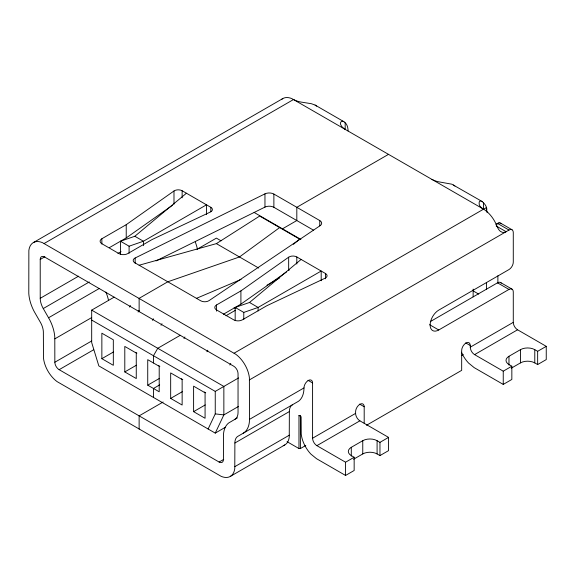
<?xml version="1.0" encoding="UTF-8"?>
<svg xmlns="http://www.w3.org/2000/svg" width="575" height="575" viewBox="0 0 575 575"><rect width="100%" height="100%" fill="white"/><g stroke="black" fill="none" stroke-linecap="round" stroke-linejoin="round"><path stroke-width="0.86" d="M305.799 445.445L300.402 448.558L298.971 448.558L298.971 415.452L301.12 416.695L301.228 434.039A22.332 12.894 60 0 0 310.845 454.056L316.509 458.685L345.561 475.453L354.157 470.494L354.157 457.247L345.561 462.214L316.89 445.661A6.081 3.515 60 0 1 312.584 438.215L312.584 382.957A6.081 3.515 -60 0 0 308.286 380.47A6.081 3.515 -60 0 0 303.988 387.924L303.945 389.332A30.913 17.847 60 0 1 298.569 401.213L237.928 436.288A14.684 8.474 60 0 0 235.958 438.33L235.678 438.883A14.684 8.474 60 0 0 234.888 443.016L234.78 468.503A22.332 12.894 60 0 1 221.181 476.352L57.076 381.606A22.332 12.894 60 0 1 43.484 358.06L43.369 332.443A14.684 8.474 60 0 0 42.579 327.398L42.298 326.521A14.684 8.474 60 0 0 40.329 322.208L34.169 311.47A30.913 17.847 60 0 1 28.793 293.372L28.858 250.506A22.332 12.894 60 0 1 42.457 242.657L235.807 354.286A22.332 12.894 60 0 1 249.399 377.832L249.471 420.778A30.913 17.847 60 0 1 244.095 432.666L243.247 433.227M292.402 404.843A14.684 8.474 60 0 0 289.362 411.563L289.254 437.05A22.332 12.894 60 0 1 283.209 445.654M208.114 428.993L215.251 413.885L215.251 391.402L238.568 377.933M215.251 433.112L223.855 414.906L223.855 386.436L91.684 310.126L91.684 342.542L98.821 365.894L215.251 433.112L225.321 427.297M129.497 307.05L130.439 305.533M138.093 312.017L139.042 310.5M152.433 320.297L153.374 318.78M161.036 325.256L161.978 323.739M183.971 338.502L184.913 336.986M206.907 351.742L207.848 350.225M229.842 364.988L230.783 363.472M293.437 244.318L299.611 239.121L259.67 216.056L216.38 243.627L139.128 265.233M120.498 254.473L120.498 241.234L134.83 236.268L186.437 193.229M235.175 320.685L235.175 307.445L249.514 302.479L301.12 259.44M279.644 227.585L239.48 256.96L167.799 281.786L139.128 298.339L139.128 311.585M101.861 244.052L101.861 238.754L126.227 224.681L173.988 190.986A5.506 3.177 0 0 1 182.138 190.749L210.809 207.302L210.809 211.715M109.487 247.588L126.227 237.921L172.536 205.246M216.538 311.14L216.538 304.966L240.911 290.893L288.664 257.197A5.506 3.177 0 0 1 296.815 256.96L325.486 273.513L325.486 278.81M223.395 314.245L240.911 304.132L286.494 271.968M33.35 242.585L282.785 98.577M44.146 243.498L293.573 99.489A16.193 8.718 3.1 0 0 300.847 102.034L311.37 103.708L315.093 105.06L343.936 121.713L346.128 123.776A20.276 11.701 -60 0 1 348.048 130.942M223.725 459.389L219.118 462.048L59.139 369.682A6.081 3.515 60 0 1 54.841 362.236L54.797 337.388A30.913 17.847 60 0 0 53.18 328.447L52.591 326.6A30.913 17.847 60 0 0 49.421 319.29L43.262 308.552A14.684 8.474 60 0 1 40.221 298.317L40.221 259.44L44.864 256.759M40.221 298.317L78.595 276.158M117.94 253.446L121.03 251.663M43.262 308.552L89.29 281.973M48.573 317.759L99.209 288.521M91.684 310.126L114.145 297.153M197.031 249.306L216.394 238.122L221.059 240.817M54.841 338.848L91.669 317.58M388.563 154.33L296.815 207.302L296.815 220.541L282.483 228.821M54.841 362.236L91.669 340.975M59.139 369.682L93.667 349.751M101.861 358.685L113.325 365.305L113.325 339.811L101.861 333.191L101.861 358.685L113.483 351.972M180.234 335.311L157.766 348.277L153.468 355.731L153.468 362.983M266.987 285.222L279.385 278.063M124.797 371.924L136.261 378.544L136.261 353.057L124.797 346.43L124.797 371.924L136.419 365.211M225.953 315.747L235.161 310.428M147.732 385.164L159.203 391.791L159.203 366.297L147.732 359.677L147.732 385.164L159.354 378.458M159.663 384.898L153.468 388.477L153.468 397.44M234.118 353.179L486.098 207.704L486.809 211.169A16.215 9.365 60 0 0 487.176 212.7M163.149 401.997L139.128 415.869L139.128 429.108M170.667 398.41L182.138 405.03L182.138 379.536L170.667 372.916L170.667 398.41L182.289 391.697M496.052 224.236L497.483 223.409A6.073 3.723 -63.4 0 1 499.15 222.848L499.661 222.841A6.081 3.515 -60 0 1 501.235 223.754M496.182 224.624L499.251 222.848M193.603 411.65L205.074 418.269L205.074 392.783L193.603 386.163L193.603 411.65L205.225 404.944M249.514 379.845L508.976 230.043A6.081 3.515 -60 0 1 513.281 232.523L513.281 262.121A6.081 3.515 -60 0 1 508.976 269.567L438.739 310.126A12.161 7.022 -60 0 0 430.136 325.019A12.161 7.022 -60 0 0 438.739 329.985L508.976 289.433A6.081 3.515 -60 0 1 513.281 291.913L513.281 322.345A6.081 3.515 60 0 0 517.579 329.791L546.25 346.344L546.25 359.591L537.647 364.557L534.779 362.897A10.134 5.851 0 0 0 520.447 362.897L511.276 368.194M238.568 406.41L223.855 414.906L215.251 413.885M237.36 417.896L228.843 422.877A30.913 17.847 60 0 0 225.673 426.528L225.077 427.692A30.913 17.847 60 0 0 223.459 434.765L223.423 459.569A6.081 3.515 60 0 1 219.118 462.048M249.514 419.369L303.988 387.924M430.38 321.569L497.512 282.814A6.081 3.515 -60 0 1 501.235 283.144M234.888 443.016L289.362 411.563M234.888 466.62L289.362 435.167M230.287 476.423L284.762 444.978M312.584 438.215L355.594 413.382L355.594 411.729A6.081 3.515 -60 0 1 359.893 404.283A6.081 3.515 -60 0 1 364.191 406.762L364.191 423.171M461.445 352.209A22.332 12.894 60 0 0 468.532 363.012L474.195 367.648L503.247 384.416L511.843 379.45L511.843 366.21L503.247 371.177L474.576 354.624A6.081 3.515 60 0 1 470.271 347.171L513.281 322.345M461.768 355.393L463.299 354.509M316.89 445.661L359.893 420.835L388.563 437.388L388.563 450.628L379.96 455.594L377.092 453.941A10.134 5.851 0 0 0 362.76 453.941L353.582 459.238M474.576 354.624L517.579 329.791M366.512 425.284L461.675 370.35L461.675 350.484A6.081 3.515 -60 0 1 465.973 343.038A6.081 3.515 -60 0 1 470.271 345.518L470.271 347.171M351.289 456.147L351.289 447.314L362.76 440.694A10.134 5.851 0 0 1 377.092 440.694L379.96 442.348L388.563 437.388M508.976 365.103L508.976 356.277L520.447 349.658A10.134 5.851 0 0 1 534.779 349.658L537.647 351.311L546.25 346.344M135.154 257.988L264.96 193.861A6.577 3.795 0 0 1 273.88 194.062L319.757 220.541A6.577 3.795 0 0 1 320.103 225.695L209.027 300.639A5.628 3.249 0 0 1 200.776 300.826L134.83 262.753A5.628 3.249 0 0 1 135.154 257.988L135.154 263.285M156.055 260.906L264.96 207.101A6.577 3.795 0 0 1 273.88 207.302L313.641 230.252M196.47 298.339L241.09 279.407M120.498 241.234L129.095 246.201L143.434 241.234L206.504 204.815L206.504 214.533M235.175 307.445L243.778 312.412L258.11 307.445L321.188 271.026L321.188 280.744M298.971 415.452L300.402 415.452L300.402 448.558M343.936 121.713C341.5 119.808 339.279 123.086 340.982 125.206A16.193 8.718 3.1 0 0 345.18 129.289M486.795 211.047L486.421 210.831C489.088 206.209 477.329 195.011 479.356 205.095A16.193 8.718 3.1 0 0 483.553 209.171L485.235 210.278A22.332 12.894 60 0 1 495.707 223.294C497.296 226.593 498.367 231.279 502.413 232.35A10.896 6.692 -63.4 0 0 506.115 231.696L496.153 225.946M482.303 201.602L451.792 184.18L439.214 181.916A16.193 8.718 3.1 0 1 431.947 179.378M500.552 223.122L512.016 229.741M497.483 223.409L508.976 230.043M500.552 282.512L512.016 289.132M497.512 282.814L508.976 289.433M473.29 290.979L478.695 294.098M254.128 212.448L300.876 239.437M511.843 366.21L508.976 364.55A10.134 5.851 0 0 1 508.976 356.277M465.721 342.887L470.271 345.518M429.561 324.688L438.739 329.985M216.38 243.627L258.721 268.072M134.83 236.268L143.434 241.234L143.434 245.647M249.514 302.479L258.11 307.445L258.11 310.974M359.641 404.132L364.191 406.762M307.999 380.305L312.584 382.957M354.157 457.247L351.289 455.594A10.134 5.851 0 0 1 351.289 447.314M91.684 320.059L215.251 391.402M135.47 352.288L136.9 353.115M158.405 365.527L159.836 366.361M181.341 378.774L182.771 379.601M204.276 392.013L205.713 392.84M287.054 441.679L298.971 448.558M234.104 307.532L235.57 308.552M453.459 184.949L454.882 186.02M315.093 105.06L316.509 106.131M537.647 351.311L537.647 364.557M534.779 349.658L534.779 362.897M520.447 349.658L520.447 362.897M503.247 371.177L503.247 384.416M497.885 275.799L497.885 282.972M486.421 282.418L486.421 289.592M483.553 202.572L483.553 209.171L291.892 98.648A22.332 12.894 60 0 0 281.419 99.583M473.139 289.11L473.139 296.88M379.96 442.348L379.96 455.594M377.092 440.694L377.092 453.941M362.76 440.694L362.76 453.941M345.561 462.214L345.561 475.453M345.18 122.683L345.18 129.583M319.757 220.541L319.757 225.838M296.815 256.96L296.815 264.018M288.664 257.197L288.664 270.437A5.506 3.177 0 0 1 289.189 270.113M273.88 194.062L273.88 207.302M264.96 193.861L264.96 207.101M243.778 312.412L243.778 319.47M240.911 290.893L240.911 304.132M182.138 190.749L182.138 197.814M173.988 190.986L173.988 204.226M129.095 246.201L129.095 253.266M126.227 224.681L126.227 237.921M101.861 238.754A6.081 3.515 0 0 0 101.861 243.714L119.061 253.647A6.081 3.515 0 0 0 127.664 253.647L152.03 239.581L210.4 212.01A5.506 3.177 0 0 0 210.809 207.302M40.221 259.44A6.081 3.515 60 0 1 44.519 256.96L233.745 366.21A6.081 3.515 60 0 1 238.043 373.657L238.043 412.534A14.684 8.474 60 0 1 235.002 419.254M195.27 241.996A30.913 17.847 60 0 1 195.946 243.836L196.535 245.683A30.913 17.847 60 0 1 197.455 249.342M105.893 292.078A30.913 17.847 60 0 1 108.574 300.653M216.538 304.966A6.081 3.515 0 0 0 216.538 309.925L233.745 319.858A6.081 3.515 0 0 0 242.341 319.858L266.714 305.792L325.083 278.221A5.506 3.177 0 0 0 325.486 273.513M359.893 420.835A6.081 3.515 60 0 1 355.594 413.382"/></g></svg>
